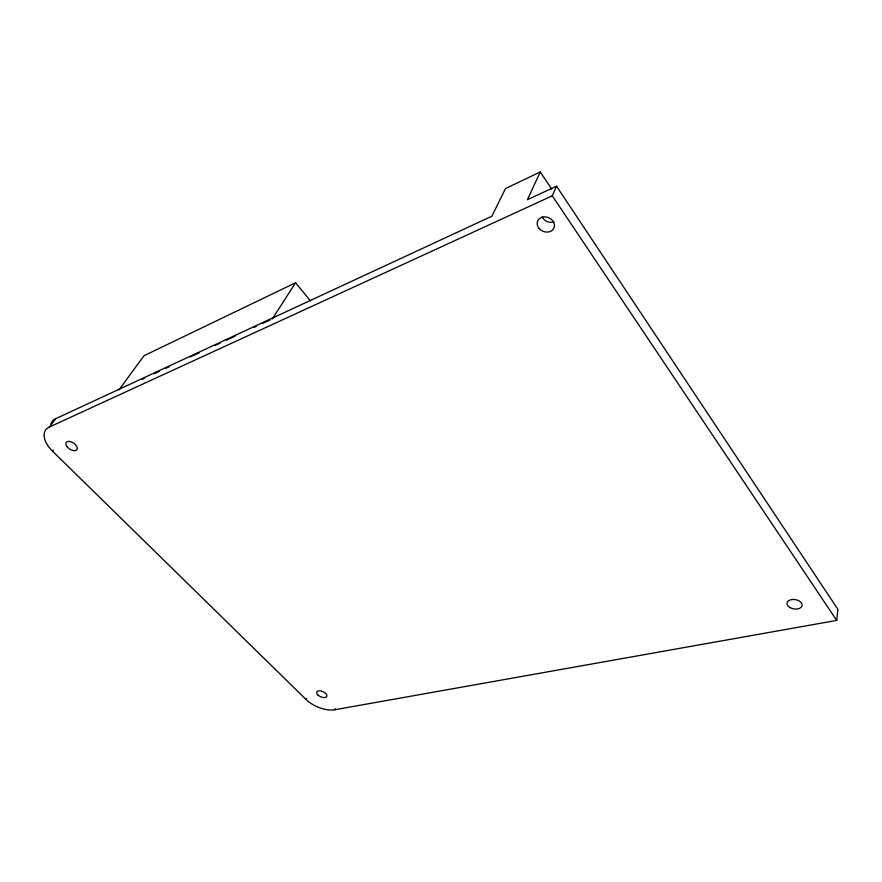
<?xml version="1.0" encoding="UTF-8"?>
<svg xmlns="http://www.w3.org/2000/svg" width="882" height="882" viewBox="0 0 882 882"><rect width="100%" height="100%" fill="white"/><g stroke="black" fill="none" stroke-linecap="round" stroke-linejoin="round"><path stroke-width="1.32" d="M540.28 171.968L505.463 188.583L491.902 216.189L55.676 418.718L49.271 427.075A26.019 14.41 33.6 0 0 52.578 451.22L306.065 699.492A21.918 11.212 24 0 0 334.752 709.745L836.698 620.41L837.9 609.341L556.542 186.179L527.425 199.696L540.28 171.968L551.735 189.112M334.752 709.745L335.226 708.643M49.271 427.075L552.297 195.815L556.542 186.179M306.065 699.492L306.572 698.401M272.362 318.887L295.558 282.769L310.387 300.817M118.949 389.932L144.009 355.733L295.558 282.769M52.578 451.22L53.372 450.162M141.737 379.458L144.229 378.312M154.185 373.692L159.157 371.388M165.375 368.5L169.112 366.769M190.258 356.956L198.968 352.921M215.142 345.424L220.114 343.12M226.332 340.232L235.042 336.196M253.707 327.542L256.188 326.384M262.406 323.496L269.87 320.034M552.297 195.815L836.698 620.41M50.969 423.812A25.843 14.465 33.7 0 1 55.676 418.718M553.984 221.922A8.798 7.354 23.1 0 1 542.099 216.751M318.06 695.115A5.49 2.822 24.1 0 0 326.726 696.593A5.49 2.822 24.1 0 0 320.563 690.893A5.49 2.822 24.1 0 0 318.06 695.115M789.886 607.5A7.618 4.719 9.7 0 0 802.058 605.725A7.618 4.719 9.7 0 0 791.793 599.528A7.618 4.719 9.7 0 0 789.886 607.5M66.889 446.535A6.505 3.605 33.5 0 0 76.844 449.842A6.505 3.605 33.5 0 0 70.99 441.772A6.505 3.605 33.5 0 0 66.889 446.535M538.792 228.063A8.886 7.365 23.2 0 0 553.72 228.526A8.886 7.365 23.2 0 0 544.955 216.873A8.886 7.365 23.2 0 0 538.792 228.063"/></g></svg>
